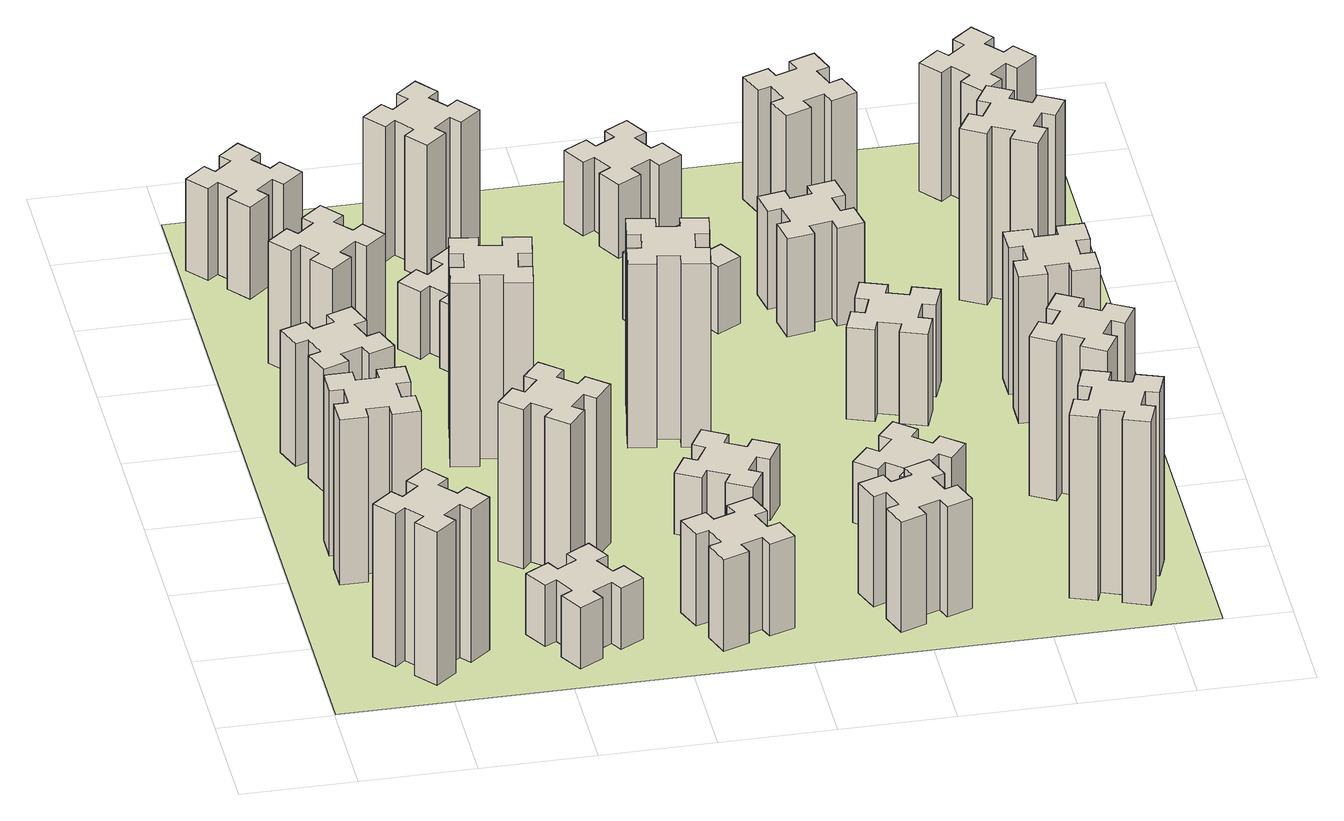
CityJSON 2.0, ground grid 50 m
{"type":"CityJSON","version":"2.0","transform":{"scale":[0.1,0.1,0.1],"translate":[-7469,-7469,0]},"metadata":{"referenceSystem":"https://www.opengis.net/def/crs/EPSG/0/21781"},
"CityObjects":{
"building1":{"type":"Building","attributes":{"class":"1000","function":"1000","usage":"1000","yearOfConstruction":2016,"roofType":"1000","measuredHeight":75,"storeysAboveGround":30,"storeysBelowGround":0},"geometry":[{"type":"Solid","lod":"1","boundaries":[[[[0,1,2,3,4,5,6,7,8,9,10,11,12,13,14,15,16,17,18,19]],[[17,16,20,21]],[[16,15,22,20]],[[15,14,23,22]],[[14,13,24,23]],[[13,12,25,24]],[[12,11,26,25]],[[11,10,27,26]],[[10,9,28,27]],[[9,8,29,28]],[[8,7,30,29]],[[7,6,31,30]],[[6,5,32,31]],[[5,4,33,32]],[[4,3,34,33]],[[3,2,35,34]],[[2,1,36,35]],[[1,0,37,36]],[[0,19,38,37]],[[19,18,39,38]],[[18,17,21,39]],[[24,25,26,27,28,29,30,31,32,33,34,35,36,37,38,39,21,20,22,23]]]]}]},
"building2":{"type":"Building","attributes":{"class":"1000","function":"1000","usage":"1000","yearOfConstruction":2016,"roofType":"1000","measuredHeight":81,"storeysAboveGround":30,"storeysBelowGround":0},"geometry":[{"type":"Solid","lod":"1","boundaries":[[[[40,41,42,43,44,45,46,47,48,49,50,51,52,53,54,55,56,57,58,59]],[[57,56,60,61]],[[56,55,62,60]],[[55,54,63,62]],[[54,53,64,63]],[[53,52,65,64]],[[52,51,66,65]],[[51,50,67,66]],[[50,49,68,67]],[[49,48,69,68]],[[48,47,70,69]],[[47,46,71,70]],[[46,45,72,71]],[[45,44,73,72]],[[44,43,74,73]],[[43,42,75,74]],[[42,41,76,75]],[[41,40,77,76]],[[40,59,78,77]],[[59,58,79,78]],[[58,57,61,79]],[[64,65,66,67,68,69,70,71,72,73,74,75,76,77,78,79,61,60,62,63]]]]}]},
"building3":{"type":"Building","attributes":{"class":"1000","function":"1000","usage":"1000","yearOfConstruction":2016,"roofType":"1000","measuredHeight":60,"storeysAboveGround":30,"storeysBelowGround":0},"geometry":[{"type":"Solid","lod":"1","boundaries":[[[[80,81,82,83,84,85,86,87,88,89,90,91,92,93,94,95,96,97,98,99]],[[97,96,100,101]],[[96,95,102,100]],[[95,94,103,102]],[[94,93,104,103]],[[93,92,105,104]],[[92,91,106,105]],[[91,90,107,106]],[[90,89,108,107]],[[89,88,109,108]],[[88,87,110,109]],[[87,86,111,110]],[[86,85,112,111]],[[85,84,113,112]],[[84,83,114,113]],[[83,82,115,114]],[[82,81,116,115]],[[81,80,117,116]],[[80,99,118,117]],[[99,98,119,118]],[[98,97,101,119]],[[104,105,106,107,108,109,110,111,112,113,114,115,116,117,118,119,101,100,102,103]]]]}]},
"building4":{"type":"Building","attributes":{"class":"1000","function":"1000","usage":"1000","yearOfConstruction":2016,"roofType":"1000","measuredHeight":30,"storeysAboveGround":30,"storeysBelowGround":0},"geometry":[{"type":"Solid","lod":"1","boundaries":[[[[120,121,122,123,124,125,126,127,128,129,130,131,132,133,134,135,136,137,138,139]],[[137,136,140,141]],[[136,135,142,140]],[[135,134,143,142]],[[134,133,144,143]],[[133,132,145,144]],[[132,131,146,145]],[[131,130,147,146]],[[130,129,148,147]],[[129,128,149,148]],[[128,127,150,149]],[[127,126,151,150]],[[126,125,152,151]],[[125,124,153,152]],[[124,123,154,153]],[[123,122,155,154]],[[122,121,156,155]],[[121,120,157,156]],[[120,139,158,157]],[[139,138,159,158]],[[138,137,141,159]],[[144,145,146,147,148,149,150,151,152,153,154,155,156,157,158,159,141,140,142,143]]]]}]},
"building5":{"type":"Building","attributes":{"class":"1000","function":"1000","usage":"1000","yearOfConstruction":2016,"roofType":"1000","measuredHeight":60,"storeysAboveGround":30,"storeysBelowGround":0},"geometry":[{"type":"Solid","lod":"1","boundaries":[[[[160,161,162,163,164,165,166,167,168,169,170,171,172,173,174,175,176,177,178,179]],[[177,176,180,181]],[[176,175,182,180]],[[175,174,183,182]],[[174,173,184,183]],[[173,172,185,184]],[[172,171,186,185]],[[171,170,187,186]],[[170,169,188,187]],[[169,168,189,188]],[[168,167,190,189]],[[167,166,191,190]],[[166,165,192,191]],[[165,164,193,192]],[[164,163,194,193]],[[163,162,195,194]],[[162,161,196,195]],[[161,160,197,196]],[[160,179,198,197]],[[179,178,199,198]],[[178,177,181,199]],[[184,185,186,187,188,189,190,191,192,193,194,195,196,197,198,199,181,180,182,183]]]]}]},
"building6":{"type":"Building","attributes":{"class":"1000","function":"1000","usage":"1000","yearOfConstruction":2016,"roofType":"1000","measuredHeight":45,"storeysAboveGround":30,"storeysBelowGround":0},"geometry":[{"type":"Solid","lod":"1","boundaries":[[[[200,201,202,203,204,205,206,207,208,209,210,211,212,213,214,215,216,217,218,219]],[[217,216,220,221]],[[216,215,222,220]],[[215,214,223,222]],[[214,213,224,223]],[[213,212,225,224]],[[212,211,226,225]],[[211,210,227,226]],[[210,209,228,227]],[[209,208,229,228]],[[208,207,230,229]],[[207,206,231,230]],[[206,205,232,231]],[[205,204,233,232]],[[204,203,234,233]],[[203,202,235,234]],[[202,201,236,235]],[[201,200,237,236]],[[200,219,238,237]],[[219,218,239,238]],[[218,217,221,239]],[[224,225,226,227,228,229,230,231,232,233,234,235,236,237,238,239,221,220,222,223]]]]}]},
"building7":{"type":"Building","attributes":{"class":"1000","function":"1000","usage":"1000","yearOfConstruction":2016,"roofType":"1000","measuredHeight":78,"storeysAboveGround":30,"storeysBelowGround":0},"geometry":[{"type":"Solid","lod":"1","boundaries":[[[[240,241,242,243,244,245,246,247,248,249,250,251,252,253,254,255,256,257,258,259]],[[257,256,260,261]],[[256,255,262,260]],[[255,254,263,262]],[[254,253,264,263]],[[253,252,265,264]],[[252,251,266,265]],[[251,250,267,266]],[[250,249,268,267]],[[249,248,269,268]],[[248,247,270,269]],[[247,246,271,270]],[[246,245,272,271]],[[245,244,273,272]],[[244,243,274,273]],[[243,242,275,274]],[[242,241,276,275]],[[241,240,277,276]],[[240,259,278,277]],[[259,258,279,278]],[[258,257,261,279]],[[264,265,266,267,268,269,270,271,272,273,274,275,276,277,278,279,261,260,262,263]]]]}]},
"building8":{"type":"Building","attributes":{"class":"1000","function":"1000","usage":"1000","yearOfConstruction":2016,"roofType":"1000","measuredHeight":90,"storeysAboveGround":30,"storeysBelowGround":0},"geometry":[{"type":"Solid","lod":"1","boundaries":[[[[280,281,282,283,284,285,286,287,288,289,290,291,292,293,294,295,296,297,298,299]],[[297,296,300,301]],[[296,295,302,300]],[[295,294,303,302]],[[294,293,304,303]],[[293,292,305,304]],[[292,291,306,305]],[[291,290,307,306]],[[290,289,308,307]],[[289,288,309,308]],[[288,287,310,309]],[[287,286,311,310]],[[286,285,312,311]],[[285,284,313,312]],[[284,283,314,313]],[[283,282,315,314]],[[282,281,316,315]],[[281,280,317,316]],[[280,299,318,317]],[[299,298,319,318]],[[298,297,301,319]],[[304,305,306,307,308,309,310,311,312,313,314,315,316,317,318,319,301,300,302,303]]]]}]},
"building9":{"type":"Building","attributes":{"class":"1000","function":"1000","usage":"1000","yearOfConstruction":2016,"roofType":"1000","measuredHeight":33,"storeysAboveGround":30,"storeysBelowGround":0},"geometry":[{"type":"Solid","lod":"1","boundaries":[[[[320,321,322,323,324,325,326,327,328,329,330,331,332,333,334,335,336,337,338,339]],[[337,336,340,341]],[[336,335,342,340]],[[335,334,343,342]],[[334,333,344,343]],[[333,332,345,344]],[[332,331,346,345]],[[331,330,347,346]],[[330,329,348,347]],[[329,328,349,348]],[[328,327,350,349]],[[327,326,351,350]],[[326,325,352,351]],[[325,324,353,352]],[[324,323,354,353]],[[323,322,355,354]],[[322,321,356,355]],[[321,320,357,356]],[[320,339,358,357]],[[339,338,359,358]],[[338,337,341,359]],[[344,345,346,347,348,349,350,351,352,353,354,355,356,357,358,359,341,340,342,343]]]]}]},
"building10":{"type":"Building","attributes":{"class":"1000","function":"1000","usage":"1000","yearOfConstruction":2016,"roofType":"1000","measuredHeight":45,"storeysAboveGround":30,"storeysBelowGround":0},"geometry":[{"type":"Solid","lod":"1","boundaries":[[[[360,361,362,363,364,365,366,367,368,369,370,371,372,373,374,375,376,377,378,379]],[[377,376,380,381]],[[376,375,382,380]],[[375,374,383,382]],[[374,373,384,383]],[[373,372,385,384]],[[372,371,386,385]],[[371,370,387,386]],[[370,369,388,387]],[[369,368,389,388]],[[368,367,390,389]],[[367,366,391,390]],[[366,365,392,391]],[[365,364,393,392]],[[364,363,394,393]],[[363,362,395,394]],[[362,361,396,395]],[[361,360,397,396]],[[360,379,398,397]],[[379,378,399,398]],[[378,377,381,399]],[[384,385,386,387,388,389,390,391,392,393,394,395,396,397,398,399,381,380,382,383]]]]}]},
"building11":{"type":"Building","attributes":{"class":"1000","function":"1000","usage":"1000","yearOfConstruction":2016,"roofType":"1000","measuredHeight":66,"storeysAboveGround":30,"storeysBelowGround":0},"geometry":[{"type":"Solid","lod":"1","boundaries":[[[[400,401,402,403,404,405,406,407,408,409,410,411,412,413,414,415,416,417,418,419]],[[417,416,420,421]],[[416,415,422,420]],[[415,414,423,422]],[[414,413,424,423]],[[413,412,425,424]],[[412,411,426,425]],[[411,410,427,426]],[[410,409,428,427]],[[409,408,429,428]],[[408,407,430,429]],[[407,406,431,430]],[[406,405,432,431]],[[405,404,433,432]],[[404,403,434,433]],[[403,402,435,434]],[[402,401,436,435]],[[401,400,437,436]],[[400,419,438,437]],[[419,418,439,438]],[[418,417,421,439]],[[424,425,426,427,428,429,430,431,432,433,434,435,436,437,438,439,421,420,422,423]]]]}]},
"building12":{"type":"Building","attributes":{"class":"1000","function":"1000","usage":"1000","yearOfConstruction":2016,"roofType":"1000","measuredHeight":30,"storeysAboveGround":30,"storeysBelowGround":0},"geometry":[{"type":"Solid","lod":"1","boundaries":[[[[440,441,442,443,444,445,446,447,448,449,450,451,452,453,454,455,456,457,458,459]],[[457,456,460,461]],[[456,455,462,460]],[[455,454,463,462]],[[454,453,464,463]],[[453,452,465,464]],[[452,451,466,465]],[[451,450,467,466]],[[450,449,468,467]],[[449,448,469,468]],[[448,447,470,469]],[[447,446,471,470]],[[446,445,472,471]],[[445,444,473,472]],[[444,443,474,473]],[[443,442,475,474]],[[442,441,476,475]],[[441,440,477,476]],[[440,459,478,477]],[[459,458,479,478]],[[458,457,461,479]],[[464,465,466,467,468,469,470,471,472,473,474,475,476,477,478,479,461,460,462,463]]]]}]},
"building13":{"type":"Building","attributes":{"class":"1000","function":"1000","usage":"1000","yearOfConstruction":2016,"roofType":"1000","measuredHeight":90,"storeysAboveGround":30,"storeysBelowGround":0},"geometry":[{"type":"Solid","lod":"1","boundaries":[[[[480,481,482,483,484,485,486,487,488,489,490,491,492,493,494,495,496,497,498,499]],[[497,496,500,501]],[[496,495,502,500]],[[495,494,503,502]],[[494,493,504,503]],[[493,492,505,504]],[[492,491,506,505]],[[491,490,507,506]],[[490,489,508,507]],[[489,488,509,508]],[[488,487,510,509]],[[487,486,511,510]],[[486,485,512,511]],[[485,484,513,512]],[[484,483,514,513]],[[483,482,515,514]],[[482,481,516,515]],[[481,480,517,516]],[[480,499,518,517]],[[499,498,519,518]],[[498,497,501,519]],[[504,505,506,507,508,509,510,511,512,513,514,515,516,517,518,519,501,500,502,503]]]]}]},
"building14":{"type":"Building","attributes":{"class":"1000","function":"1000","usage":"1000","yearOfConstruction":2016,"roofType":"1000","measuredHeight":54,"storeysAboveGround":30,"storeysBelowGround":0},"geometry":[{"type":"Solid","lod":"1","boundaries":[[[[520,521,522,523,524,525,526,527,528,529,530,531,532,533,534,535,536,537,538,539]],[[537,536,540,541]],[[536,535,542,540]],[[535,534,543,542]],[[534,533,544,543]],[[533,532,545,544]],[[532,531,546,545]],[[531,530,547,546]],[[530,529,548,547]],[[529,528,549,548]],[[528,527,550,549]],[[527,526,551,550]],[[526,525,552,551]],[[525,524,553,552]],[[524,523,554,553]],[[523,522,555,554]],[[522,521,556,555]],[[521,520,557,556]],[[520,539,558,557]],[[539,538,559,558]],[[538,537,541,559]],[[544,545,546,547,548,549,550,551,552,553,554,555,556,557,558,559,541,540,542,543]]]]}]},
"building15":{"type":"Building","attributes":{"class":"1000","function":"1000","usage":"1000","yearOfConstruction":2016,"roofType":"1000","measuredHeight":33,"storeysAboveGround":30,"storeysBelowGround":0},"geometry":[{"type":"Solid","lod":"1","boundaries":[[[[560,561,562,563,564,565,566,567,568,569,570,571,572,573,574,575,576,577,578,579]],[[577,576,580,581]],[[576,575,582,580]],[[575,574,583,582]],[[574,573,584,583]],[[573,572,585,584]],[[572,571,586,585]],[[571,570,587,586]],[[570,569,588,587]],[[569,568,589,588]],[[568,567,590,589]],[[567,566,591,590]],[[566,565,592,591]],[[565,564,593,592]],[[564,563,594,593]],[[563,562,595,594]],[[562,561,596,595]],[[561,560,597,596]],[[560,579,598,597]],[[579,578,599,598]],[[578,577,581,599]],[[584,585,586,587,588,589,590,591,592,593,594,595,596,597,598,599,581,580,582,583]]]]}]},
"building16":{"type":"Building","attributes":{"class":"1000","function":"1000","usage":"1000","yearOfConstruction":2016,"roofType":"1000","measuredHeight":36,"storeysAboveGround":30,"storeysBelowGround":0},"geometry":[{"type":"Solid","lod":"1","boundaries":[[[[600,601,602,603,604,605,606,607,608,609,610,611,612,613,614,615,616,617,618,619]],[[617,616,620,621]],[[616,615,622,620]],[[615,614,623,622]],[[614,613,624,623]],[[613,612,625,624]],[[612,611,626,625]],[[611,610,627,626]],[[610,609,628,627]],[[609,608,629,628]],[[608,607,630,629]],[[607,606,631,630]],[[606,605,632,631]],[[605,604,633,632]],[[604,603,634,633]],[[603,602,635,634]],[[602,601,636,635]],[[601,600,637,636]],[[600,619,638,637]],[[619,618,639,638]],[[618,617,621,639]],[[624,625,626,627,628,629,630,631,632,633,634,635,636,637,638,639,621,620,622,623]]]]}]},
"building17":{"type":"Building","attributes":{"class":"1000","function":"1000","usage":"1000","yearOfConstruction":2016,"roofType":"1000","measuredHeight":30,"storeysAboveGround":30,"storeysBelowGround":0},"geometry":[{"type":"Solid","lod":"1","boundaries":[[[[640,641,642,643,644,645,646,647,648,649,650,651,652,653,654,655,656,657,658,659]],[[657,656,660,661]],[[656,655,662,660]],[[655,654,663,662]],[[654,653,664,663]],[[653,652,665,664]],[[652,651,666,665]],[[651,650,667,666]],[[650,649,668,667]],[[649,648,669,668]],[[648,647,670,669]],[[647,646,671,670]],[[646,645,672,671]],[[645,644,673,672]],[[644,643,674,673]],[[643,642,675,674]],[[642,641,676,675]],[[641,640,677,676]],[[640,659,678,677]],[[659,658,679,678]],[[658,657,661,679]],[[664,665,666,667,668,669,670,671,672,673,674,675,676,677,678,679,661,660,662,663]]]]}]},
"building18":{"type":"Building","attributes":{"class":"1000","function":"1000","usage":"1000","yearOfConstruction":2016,"roofType":"1000","measuredHeight":45,"storeysAboveGround":30,"storeysBelowGround":0},"geometry":[{"type":"Solid","lod":"1","boundaries":[[[[680,681,682,683,684,685,686,687,688,689,690,691,692,693,694,695,696,697,698,699]],[[697,696,700,701]],[[696,695,702,700]],[[695,694,703,702]],[[694,693,704,703]],[[693,692,705,704]],[[692,691,706,705]],[[691,690,707,706]],[[690,689,708,707]],[[689,688,709,708]],[[688,687,710,709]],[[687,686,711,710]],[[686,685,712,711]],[[685,684,713,712]],[[684,683,714,713]],[[683,682,715,714]],[[682,681,716,715]],[[681,680,717,716]],[[680,699,718,717]],[[699,698,719,718]],[[698,697,701,719]],[[704,705,706,707,708,709,710,711,712,713,714,715,716,717,718,719,701,700,702,703]]]]}]},
"building19":{"type":"Building","attributes":{"class":"1000","function":"1000","usage":"1000","yearOfConstruction":2016,"roofType":"1000","measuredHeight":48,"storeysAboveGround":30,"storeysBelowGround":0},"geometry":[{"type":"Solid","lod":"1","boundaries":[[[[720,721,722,723,724,725,726,727,728,729,730,731,732,733,734,735,736,737,738,739]],[[737,736,740,741]],[[736,735,742,740]],[[735,734,743,742]],[[734,733,744,743]],[[733,732,745,744]],[[732,731,746,745]],[[731,730,747,746]],[[730,729,748,747]],[[729,728,749,748]],[[728,727,750,749]],[[727,726,751,750]],[[726,725,752,751]],[[725,724,753,752]],[[724,723,754,753]],[[723,722,755,754]],[[722,721,756,755]],[[721,720,757,756]],[[720,739,758,757]],[[739,738,759,758]],[[738,737,741,759]],[[744,745,746,747,748,749,750,751,752,753,754,755,756,757,758,759,741,740,742,743]]]]}]},
"building20":{"type":"Building","attributes":{"class":"1000","function":"1000","usage":"1000","yearOfConstruction":2016,"roofType":"1000","measuredHeight":90,"storeysAboveGround":30,"storeysBelowGround":0},"geometry":[{"type":"Solid","lod":"1","boundaries":[[[[760,761,762,763,764,765,766,767,768,769,770,771,772,773,774,775,776,777,778,779]],[[777,776,780,781]],[[776,775,782,780]],[[775,774,783,782]],[[774,773,784,783]],[[773,772,785,784]],[[772,771,786,785]],[[771,770,787,786]],[[770,769,788,787]],[[769,768,789,788]],[[768,767,790,789]],[[767,766,791,790]],[[766,765,792,791]],[[765,764,793,792]],[[764,763,794,793]],[[763,762,795,794]],[[762,761,796,795]],[[761,760,797,796]],[[760,779,798,797]],[[779,778,799,798]],[[778,777,781,799]],[[784,785,786,787,788,789,790,791,792,793,794,795,796,797,798,799,781,780,782,783]]]]}]},
"building21":{"type":"Building","attributes":{"class":"1000","function":"1000","usage":"1000","yearOfConstruction":2016,"roofType":"1000","measuredHeight":60,"storeysAboveGround":30,"storeysBelowGround":0},"geometry":[{"type":"Solid","lod":"1","boundaries":[[[[800,801,802,803,804,805,806,807,808,809,810,811,812,813,814,815,816,817,818,819]],[[817,816,820,821]],[[816,815,822,820]],[[815,814,823,822]],[[814,813,824,823]],[[813,812,825,824]],[[812,811,826,825]],[[811,810,827,826]],[[810,809,828,827]],[[809,808,829,828]],[[808,807,830,829]],[[807,806,831,830]],[[806,805,832,831]],[[805,804,833,832]],[[804,803,834,833]],[[803,802,835,834]],[[802,801,836,835]],[[801,800,837,836]],[[800,819,838,837]],[[819,818,839,838]],[[818,817,821,839]],[[824,825,826,827,828,829,830,831,832,833,834,835,836,837,838,839,821,820,822,823]]]]}]},
"building22":{"type":"Building","attributes":{"class":"1000","function":"1000","usage":"1000","yearOfConstruction":2016,"roofType":"1000","measuredHeight":78,"storeysAboveGround":30,"storeysBelowGround":0},"geometry":[{"type":"Solid","lod":"1","boundaries":[[[[840,841,842,843,844,845,846,847,848,849,850,851,852,853,854,855,856,857,858,859]],[[857,856,860,861]],[[856,855,862,860]],[[855,854,863,862]],[[854,853,864,863]],[[853,852,865,864]],[[852,851,866,865]],[[851,850,867,866]],[[850,849,868,867]],[[849,848,869,868]],[[848,847,870,869]],[[847,846,871,870]],[[846,845,872,871]],[[845,844,873,872]],[[844,843,874,873]],[[843,842,875,874]],[[842,841,876,875]],[[841,840,877,876]],[[840,859,878,877]],[[859,858,879,878]],[[858,857,861,879]],[[864,865,866,867,868,869,870,871,872,873,874,875,876,877,878,879,861,860,862,863]]]]}]},
"building23":{"type":"Building","attributes":{"class":"1000","function":"1000","usage":"1000","yearOfConstruction":2016,"roofType":"1000","measuredHeight":72,"storeysAboveGround":30,"storeysBelowGround":0},"geometry":[{"type":"Solid","lod":"1","boundaries":[[[[880,881,882,883,884,885,886,887,888,889,890,891,892,893,894,895,896,897,898,899]],[[897,896,900,901]],[[896,895,902,900]],[[895,894,903,902]],[[894,893,904,903]],[[893,892,905,904]],[[892,891,906,905]],[[891,890,907,906]],[[890,889,908,907]],[[889,888,909,908]],[[888,887,910,909]],[[887,886,911,910]],[[886,885,912,911]],[[885,884,913,912]],[[884,883,914,913]],[[883,882,915,914]],[[882,881,916,915]],[[881,880,917,916]],[[880,899,918,917]],[[899,898,919,918]],[[898,897,901,919]],[[904,905,906,907,908,909,910,911,912,913,914,915,916,917,918,919,901,900,902,903]]]]}]},
"building24":{"type":"Building","attributes":{"class":"1000","function":"1000","usage":"1000","yearOfConstruction":2016,"roofType":"1000","measuredHeight":84,"storeysAboveGround":30,"storeysBelowGround":0},"geometry":[{"type":"Solid","lod":"1","boundaries":[[[[920,921,922,923,924,925,926,927,928,929,930,931,932,933,934,935,936,937,938,939]],[[937,936,940,941]],[[936,935,942,940]],[[935,934,943,942]],[[934,933,944,943]],[[933,932,945,944]],[[932,931,946,945]],[[931,930,947,946]],[[930,929,948,947]],[[929,928,949,948]],[[928,927,950,949]],[[927,926,951,950]],[[926,925,952,951]],[[925,924,953,952]],[[924,923,954,953]],[[923,922,955,954]],[[922,921,956,955]],[[921,920,957,956]],[[920,939,958,957]],[[939,938,959,958]],[[938,937,941,959]],[[944,945,946,947,948,949,950,951,952,953,954,955,956,957,958,959,941,940,942,943]]]]}]},
"building25":{"type":"Building","attributes":{"class":"1000","function":"1000","usage":"1000","yearOfConstruction":2016,"roofType":"1000","measuredHeight":63,"storeysAboveGround":30,"storeysBelowGround":0},"geometry":[{"type":"Solid","lod":"1","boundaries":[[[[960,961,962,963,964,965,966,967,968,969,970,971,972,973,974,975,976,977,978,979]],[[977,976,980,981]],[[976,975,982,980]],[[975,974,983,982]],[[974,973,984,983]],[[973,972,985,984]],[[972,971,986,985]],[[971,970,987,986]],[[970,969,988,987]],[[969,968,989,988]],[[968,967,990,989]],[[967,966,991,990]],[[966,965,992,991]],[[965,964,993,992]],[[964,963,994,993]],[[963,962,995,994]],[[962,961,996,995]],[[961,960,997,996]],[[960,979,998,997]],[[979,978,999,998]],[[978,977,981,999]],[[984,985,986,987,988,989,990,991,992,993,994,995,996,997,998,999,981,980,982,983]]]]}]},
"landuse1":{"type":"LandUse","attributes":{"name":"plot1","function":"1010"},"geometry":[{"type":"MultiSurface","lod":"1","boundaries":[[[1000,1001,1002,1003]]]}]}
},
"vertices":[
[443,492,0],[366,427,0],[328,473,0],[236,396,0],[313,304,0],[359,343,0],[423,266,0],[377,228,0],[454,136,0],[546,213,0],[508,259,0],[584,323,0],[623,277,0],[715,354,0],[638,446,0],[592,408,0],[527,484,0],[573,523,0],[496,615,0],[404,538,0],[527,484,750],[573,523,750],[592,408,750],[638,446,750],[715,354,750],[623,277,750],[584,323,750],[508,259,750],[546,213,750],[454,136,750],[377,228,750],[423,266,750],[359,343,750],[313,304,750],[236,396,750],[328,473,750],[366,427,750],[443,492,750],[404,538,750],[496,615,750],
[325,1005,0],[425,1005,0],[425,945,0],[545,945,0],[545,1065,0],[485,1065,0],[485,1165,0],[545,1165,0],[545,1285,0],[425,1285,0],[425,1225,0],[325,1225,0],[325,1285,0],[205,1285,0],[205,1165,0],[265,1165,0],[265,1065,0],[205,1065,0],[205,945,0],[325,945,0],[265,1065,810],[205,1065,810],[265,1165,810],[205,1165,810],[205,1285,810],[325,1285,810],[325,1225,810],[425,1225,810],[425,1285,810],[545,1285,810],[545,1165,810],[485,1165,810],[485,1065,810],[545,1065,810],[545,945,810],[425,945,810],[425,1005,810],[325,1005,810],[325,945,810],[205,945,810],
[385,1976,0],[291,1942,0],[270,1998,0],[157,1957,0],[199,1844,0],[255,1865,0],[289,1771,0],[233,1750,0],[274,1637,0],[387,1679,0],[366,1735,0],[460,1769,0],[480,1713,0],[593,1754,0],[552,1867,0],[496,1846,0],[462,1940,0],[518,1960,0],[477,2073,0],[364,2032,0],[462,1940,600],[518,1960,600],[496,1846,600],[552,1867,600],[593,1754,600],[480,1713,600],[460,1769,600],[366,1735,600],[387,1679,600],[274,1637,600],[233,1750,600],[289,1771,600],[255,1865,600],[199,1844,600],[157,1957,600],[270,1998,600],[291,1942,600],[385,1976,600],[364,2032,600],[477,2073,600],
[1104,496,0],[1017,446,0],[987,498,0],[883,438,0],[943,334,0],[995,364,0],[1045,277,0],[993,247,0],[1053,143,0],[1157,203,0],[1127,255,0],[1214,305,0],[1244,253,0],[1348,313,0],[1288,417,0],[1236,387,0],[1186,474,0],[1238,504,0],[1178,608,0],[1074,548,0],[1186,474,300],[1238,504,300],[1236,387,300],[1288,417,300],[1348,313,300],[1244,253,300],[1214,305,300],[1127,255,300],[1157,203,300],[1053,143,300],[993,247,300],[1045,277,300],[995,364,300],[943,334,300],[883,438,300],[987,498,300],[1017,446,300],[1104,496,300],[1074,548,300],[1178,608,300],
[443,2712,0],[366,2647,0],[328,2693,0],[236,2616,0],[313,2524,0],[359,2563,0],[423,2486,0],[377,2448,0],[454,2356,0],[546,2433,0],[508,2479,0],[584,2543,0],[623,2497,0],[715,2574,0],[638,2666,0],[592,2628,0],[527,2704,0],[573,2743,0],[496,2835,0],[404,2758,0],[527,2704,600],[573,2743,600],[592,2628,600],[638,2666,600],[715,2574,600],[623,2497,600],[584,2543,600],[508,2479,600],[546,2433,600],[454,2356,600],[377,2448,600],[423,2486,600],[359,2563,600],[313,2524,600],[236,2616,600],[328,2693,600],[366,2647,600],[443,2712,600],[404,2758,600],[496,2835,600],
[243,3452,0],[166,3387,0],[128,3433,0],[36,3356,0],[113,3264,0],[159,3303,0],[223,3226,0],[177,3188,0],[254,3096,0],[346,3173,0],[308,3219,0],[384,3283,0],[423,3237,0],[515,3314,0],[438,3406,0],[392,3368,0],[327,3444,0],[373,3483,0],[296,3575,0],[204,3498,0],[327,3444,450],[373,3483,450],[392,3368,450],[438,3406,450],[515,3314,450],[423,3237,450],[384,3283,450],[308,3219,450],[346,3173,450],[254,3096,450],[177,3188,450],[223,3226,450],[159,3303,450],[113,3264,450],[36,3356,450],[128,3433,450],[166,3387,450],[243,3452,450],[204,3498,450],[296,3575,450],
[1224,1067,0],[1148,1132,0],[1186,1178,0],[1094,1255,0],[1017,1163,0],[1063,1124,0],[999,1048,0],[953,1086,0],[876,994,0],[968,917,0],[1006,963,0],[1083,899,0],[1044,853,0],[1136,776,0],[1213,868,0],[1167,906,0],[1232,983,0],[1278,944,0],[1355,1036,0],[1263,1113,0],[1232,983,780],[1278,944,780],[1167,906,780],[1213,868,780],[1136,776,780],[1044,853,780],[1083,899,780],[1006,963,780],[968,917,780],[876,994,780],[953,1086,780],[999,1048,780],[1063,1124,780],[1017,1163,780],[1094,1255,780],[1186,1178,780],[1148,1132,780],[1224,1067,780],[1263,1113,780],[1355,1036,780],
[1084,1955,0],[985,1972,0],[996,2031,0],[877,2052,0],[857,1934,0],[916,1924,0],[898,1825,0],[839,1836,0],[818,1717,0],[937,1697,0],[947,1756,0],[1045,1738,0],[1035,1679,0],[1153,1658,0],[1174,1777,0],[1115,1787,0],[1132,1885,0],[1191,1875,0],[1212,1993,0],[1094,2014,0],[1132,1885,900],[1191,1875,900],[1115,1787,900],[1174,1777,900],[1153,1658,900],[1035,1679,900],[1045,1738,900],[947,1756,900],[937,1697,900],[818,1717,900],[839,1836,900],[898,1825,900],[916,1924,900],[857,1934,900],[877,2052,900],[996,2031,900],[985,1972,900],[1084,1955,900],[1094,2014,900],[1212,1993,900],
[1048,2479,0],[1124,2543,0],[1163,2497,0],[1255,2574,0],[1178,2666,0],[1132,2628,0],[1067,2704,0],[1113,2743,0],[1036,2835,0],[944,2758,0],[983,2712,0],[906,2647,0],[868,2693,0],[776,2616,0],[853,2524,0],[899,2563,0],[963,2486,0],[917,2448,0],[994,2356,0],[1086,2433,0],[963,2486,330],[917,2448,330],[899,2563,330],[853,2524,330],[776,2616,330],[868,2693,330],[906,2647,330],[983,2712,330],[944,2758,330],[1036,2835,330],[1113,2743,330],[1067,2704,330],[1132,2628,330],[1178,2666,330],[1255,2574,330],[1163,2497,330],[1124,2543,330],[1048,2479,330],[1086,2433,330],[994,2356,330],
[1876,366,0],[1842,460,0],[1898,480,0],[1857,593,0],[1744,552,0],[1765,496,0],[1671,462,0],[1650,518,0],[1537,477,0],[1579,364,0],[1635,385,0],[1669,291,0],[1613,270,0],[1654,157,0],[1767,199,0],[1746,255,0],[1840,289,0],[1860,233,0],[1973,274,0],[1932,387,0],[1840,289,450],[1860,233,450],[1746,255,450],[1767,199,450],[1654,157,450],[1613,270,450],[1669,291,450],[1635,385,450],[1579,364,450],[1537,477,450],[1650,518,450],[1671,462,450],[1765,496,450],[1744,552,450],[1857,593,450],[1898,480,450],[1842,460,450],[1876,366,450],[1932,387,450],[1973,274,450],
[983,3452,0],[906,3387,0],[868,3433,0],[776,3356,0],[853,3264,0],[899,3303,0],[963,3226,0],[917,3188,0],[994,3096,0],[1086,3173,0],[1048,3219,0],[1124,3283,0],[1163,3237,0],[1255,3314,0],[1178,3406,0],[1132,3368,0],[1067,3444,0],[1113,3483,0],[1036,3575,0],[944,3498,0],[1067,3444,660],[1113,3483,660],[1132,3368,660],[1178,3406,660],[1255,3314,660],[1163,3237,660],[1124,3283,660],[1048,3219,660],[1086,3173,660],[994,3096,660],[917,3188,660],[963,3226,660],[899,3303,660],[853,3264,660],[776,3356,660],[868,3433,660],[906,3387,660],[983,3452,660],[944,3498,660],[1036,3575,660],
[1954,1186,0],[1867,1236,0],[1897,1288,0],[1793,1348,0],[1733,1244,0],[1785,1214,0],[1735,1127,0],[1683,1157,0],[1623,1053,0],[1727,993,0],[1757,1045,0],[1844,995,0],[1814,943,0],[1918,883,0],[1978,987,0],[1926,1017,0],[1976,1104,0],[2028,1074,0],[2088,1178,0],[1984,1238,0],[1976,1104,300],[2028,1074,300],[1926,1017,300],[1978,987,300],[1918,883,300],[1814,943,300],[1844,995,300],[1757,1045,300],[1727,993,300],[1623,1053,300],[1683,1157,300],[1735,1127,300],[1785,1214,300],[1733,1244,300],[1793,1348,300],[1897,1288,300],[1867,1236,300],[1954,1186,300],[1984,1238,300],[2088,1178,300],
[1687,1756,0],[1785,1738,0],[1775,1679,0],[1893,1658,0],[1914,1777,0],[1855,1787,0],[1872,1885,0],[1931,1875,0],[1952,1993,0],[1834,2014,0],[1824,1955,0],[1725,1972,0],[1736,2031,0],[1617,2052,0],[1597,1934,0],[1656,1924,0],[1638,1825,0],[1579,1836,0],[1558,1717,0],[1677,1697,0],[1638,1825,900],[1579,1836,900],[1656,1924,900],[1597,1934,900],[1617,2052,900],[1736,2031,900],[1725,1972,900],[1824,1955,900],[1834,2014,900],[1952,1993,900],[1931,1875,900],[1872,1885,900],[1855,1787,900],[1914,1777,900],[1893,1658,900],[1775,1679,900],[1785,1738,900],[1687,1756,900],[1677,1697,900],[1558,1717,900],
[2616,366,0],[2582,460,0],[2638,480,0],[2597,593,0],[2484,552,0],[2505,496,0],[2411,462,0],[2390,518,0],[2277,477,0],[2319,364,0],[2375,385,0],[2409,291,0],[2353,270,0],[2394,157,0],[2507,199,0],[2486,255,0],[2580,289,0],[2600,233,0],[2713,274,0],[2672,387,0],[2580,289,540],[2600,233,540],[2486,255,540],[2507,199,540],[2394,157,540],[2353,270,540],[2409,291,540],[2375,385,540],[2319,364,540],[2277,477,540],[2390,518,540],[2411,462,540],[2505,496,540],[2484,552,540],[2597,593,540],[2638,480,540],[2582,460,540],[2616,366,540],[2672,387,540],[2713,274,540],
[1944,2716,0],[1857,2666,0],[1827,2718,0],[1723,2658,0],[1783,2554,0],[1835,2584,0],[1885,2497,0],[1833,2467,0],[1893,2363,0],[1997,2423,0],[1967,2475,0],[2054,2525,0],[2084,2473,0],[2188,2533,0],[2128,2637,0],[2076,2607,0],[2026,2694,0],[2078,2724,0],[2018,2828,0],[1914,2768,0],[2026,2694,330],[2078,2724,330],[2076,2607,330],[2128,2637,330],[2188,2533,330],[2084,2473,330],[2054,2525,330],[1967,2475,330],[1997,2423,330],[1893,2363,330],[1833,2467,330],[1885,2497,330],[1835,2584,330],[1783,2554,330],[1723,2658,330],[1827,2718,330],[1857,2666,330],[1944,2716,330],[1914,2768,330],[2018,2828,330],
[1976,3347,0],[1926,3434,0],[1978,3464,0],[1918,3568,0],[1814,3508,0],[1844,3456,0],[1757,3406,0],[1727,3458,0],[1623,3398,0],[1683,3294,0],[1735,3324,0],[1785,3237,0],[1733,3207,0],[1793,3103,0],[1897,3163,0],[1867,3215,0],[1954,3265,0],[1984,3213,0],[2088,3273,0],[2028,3377,0],[1954,3265,360],[1984,3213,360],[1867,3215,360],[1897,3163,360],[1793,3103,360],[1733,3207,360],[1785,3237,360],[1735,3324,360],[1683,3294,360],[1623,3398,360],[1727,3458,360],[1757,3406,360],[1844,3456,360],[1814,3508,360],[1918,3568,360],[1978,3464,360],[1926,3434,360],[1976,3347,360],[2028,3377,360],[2088,3273,360],
[2647,906,0],[2712,983,0],[2758,944,0],[2835,1036,0],[2743,1113,0],[2704,1067,0],[2628,1132,0],[2666,1178,0],[2574,1255,0],[2497,1163,0],[2543,1124,0],[2479,1048,0],[2433,1086,0],[2356,994,0],[2448,917,0],[2486,963,0],[2563,899,0],[2524,853,0],[2616,776,0],[2693,868,0],[2563,899,300],[2524,853,300],[2486,963,300],[2448,917,300],[2356,994,300],[2433,1086,300],[2479,1048,300],[2543,1124,300],[2497,1163,300],[2574,1255,300],[2666,1178,300],[2628,1132,300],[2704,1067,300],[2743,1113,300],[2835,1036,300],[2758,944,300],[2712,983,300],[2647,906,300],[2693,868,300],[2616,776,300],
[2780,1942,0],[2686,1976,0],[2707,2032,0],[2594,2073,0],[2553,1960,0],[2609,1940,0],[2575,1846,0],[2519,1867,0],[2477,1754,0],[2590,1713,0],[2611,1769,0],[2705,1735,0],[2684,1679,0],[2797,1637,0],[2838,1750,0],[2782,1771,0],[2816,1865,0],[2872,1844,0],[2913,1957,0],[2800,1998,0],[2816,1865,450],[2872,1844,450],[2782,1771,450],[2838,1750,450],[2797,1637,450],[2684,1679,450],[2705,1735,450],[2611,1769,450],[2590,1713,450],[2477,1754,450],[2519,1867,450],[2575,1846,450],[2609,1940,450],[2553,1960,450],[2594,2073,450],[2707,2032,450],[2686,1976,450],[2780,1942,450],[2800,1998,450],[2913,1957,450],
[2465,2478,0],[2564,2496,0],[2574,2437,0],[2692,2457,0],[2671,2576,0],[2612,2565,0],[2595,2664,0],[2654,2674,0],[2633,2792,0],[2515,2771,0],[2525,2712,0],[2427,2695,0],[2417,2754,0],[2298,2733,0],[2319,2615,0],[2378,2625,0],[2396,2527,0],[2337,2517,0],[2357,2398,0],[2476,2419,0],[2396,2527,480],[2337,2517,480],[2378,2625,480],[2319,2615,480],[2298,2733,480],[2417,2754,480],[2427,2695,480],[2525,2712,480],[2515,2771,480],[2633,2792,480],[2654,2674,480],[2595,2664,480],[2612,2565,480],[2671,2576,480],[2692,2457,480],[2574,2437,480],[2564,2496,480],[2465,2478,480],[2476,2419,480],[2357,2398,480],
[3422,291,0],[3456,385,0],[3512,364,0],[3553,477,0],[3440,518,0],[3420,462,0],[3326,496,0],[3347,552,0],[3234,593,0],[3193,480,0],[3249,460,0],[3215,366,0],[3159,387,0],[3117,274,0],[3230,233,0],[3251,289,0],[3345,255,0],[3324,199,0],[3437,157,0],[3478,270,0],[3345,255,900],[3324,199,900],[3251,289,900],[3230,233,900],[3117,274,900],[3159,387,900],[3215,366,900],[3249,460,900],[3193,480,900],[3234,593,900],[3347,552,900],[3326,496,900],[3420,462,900],[3440,518,900],[3553,477,900],[3512,364,900],[3456,385,900],[3422,291,900],[3478,270,900],[3437,157,900],
[2586,3215,0],[2680,3249,0],[2700,3193,0],[2813,3234,0],[2772,3347,0],[2716,3326,0],[2682,3420,0],[2738,3440,0],[2697,3553,0],[2584,3512,0],[2605,3456,0],[2511,3422,0],[2490,3478,0],[2377,3437,0],[2419,3324,0],[2475,3345,0],[2509,3251,0],[2453,3230,0],[2494,3117,0],[2607,3159,0],[2509,3251,600],[2453,3230,600],[2475,3345,600],[2419,3324,600],[2377,3437,600],[2490,3478,600],[2511,3422,600],[2605,3456,600],[2584,3512,600],[2697,3553,600],[2738,3440,600],[2682,3420,600],[2716,3326,600],[2772,3347,600],[2813,3234,600],[2700,3193,600],[2680,3249,600],[2586,3215,600],[2607,3159,600],[2494,3117,600],
[3237,1045,0],[3324,995,0],[3294,943,0],[3398,883,0],[3458,987,0],[3406,1017,0],[3456,1104,0],[3508,1074,0],[3568,1178,0],[3464,1238,0],[3434,1186,0],[3347,1236,0],[3377,1288,0],[3273,1348,0],[3213,1244,0],[3265,1214,0],[3215,1127,0],[3163,1157,0],[3103,1053,0],[3207,993,0],[3215,1127,780],[3163,1157,780],[3265,1214,780],[3213,1244,780],[3273,1348,780],[3377,1288,780],[3347,1236,780],[3434,1186,780],[3464,1238,780],[3568,1178,780],[3508,1074,780],[3456,1104,780],[3406,1017,780],[3458,987,780],[3398,883,780],[3294,943,780],[3324,995,780],[3237,1045,780],[3207,993,780],[3103,1053,780],
[3285,1645,0],[3385,1645,0],[3385,1585,0],[3505,1585,0],[3505,1705,0],[3445,1705,0],[3445,1805,0],[3505,1805,0],[3505,1925,0],[3385,1925,0],[3385,1865,0],[3285,1865,0],[3285,1925,0],[3165,1925,0],[3165,1805,0],[3225,1805,0],[3225,1705,0],[3165,1705,0],[3165,1585,0],[3285,1585,0],[3225,1705,720],[3165,1705,720],[3225,1805,720],[3165,1805,720],[3165,1925,720],[3285,1925,720],[3285,1865,720],[3385,1865,720],[3385,1925,720],[3505,1925,720],[3505,1805,720],[3445,1805,720],[3445,1705,720],[3505,1705,720],[3505,1585,720],[3385,1585,720],[3385,1645,720],[3285,1645,720],[3285,1585,720],[3165,1585,720],
[3406,2497,0],[3456,2584,0],[3508,2554,0],[3568,2658,0],[3464,2718,0],[3434,2666,0],[3347,2716,0],[3377,2768,0],[3273,2828,0],[3213,2724,0],[3265,2694,0],[3215,2607,0],[3163,2637,0],[3103,2533,0],[3207,2473,0],[3237,2525,0],[3324,2475,0],[3294,2423,0],[3398,2363,0],[3458,2467,0],[3324,2475,840],[3294,2423,840],[3237,2525,840],[3207,2473,840],[3103,2533,840],[3163,2637,840],[3215,2607,840],[3265,2694,840],[3213,2724,840],[3273,2828,840],[3377,2768,840],[3347,2716,840],[3434,2666,840],[3464,2718,840],[3568,2658,840],[3508,2554,840],[3456,2584,840],[3406,2497,840],[3458,2467,840],[3398,2363,840],
[3303,3452,0],[3226,3387,0],[3188,3433,0],[3096,3356,0],[3173,3264,0],[3219,3303,0],[3283,3226,0],[3237,3188,0],[3314,3096,0],[3406,3173,0],[3368,3219,0],[3444,3283,0],[3483,3237,0],[3575,3314,0],[3498,3406,0],[3452,3368,0],[3387,3444,0],[3433,3483,0],[3356,3575,0],[3264,3498,0],[3387,3444,630],[3433,3483,630],[3452,3368,630],[3498,3406,630],[3575,3314,630],[3483,3237,630],[3444,3283,630],[3368,3219,630],[3406,3173,630],[3314,3096,630],[3237,3188,630],[3283,3226,630],[3219,3303,630],[3173,3264,630],[3096,3356,630],[3188,3433,630],[3226,3387,630],[3303,3452,630],[3264,3498,630],[3356,3575,630],
[5,3705,0],[3705,3705,0],[3705,5,0],[5,5,0]
]}
